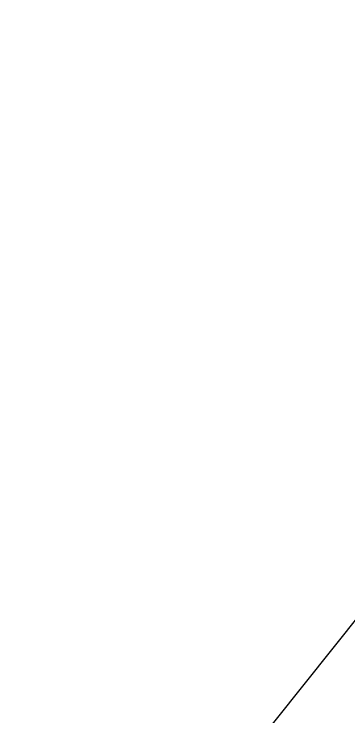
# Model space of a CAD drawing. Header units: millimetres. Extents: x -7937 to 19259, y -19600 to 24975.
# Drawn here: x -7210 to -1263, y 12487 to 24975 of the extents above; entities that cross this region are included whole.
import ezdxf
from ezdxf.enums import TextEntityAlignment as Align

# ---------------------------------------------------------------- set-up
doc = ezdxf.new("R2010")
doc.units = ezdxf.units.MM
doc.layers.add('Техника. Кран LR 1400-2', color=250, linetype='Continuous')
doc.styles.get("Standard").update_dxf_attribs({"font": ''})
doc.styles.get('Standard').set_extended_font_data('Mipgost')

# ---------------------------------------------------------------- blocks, each defined once
blk = doc.blocks.new('*U258')
at = {"color": 0, "linetype": 'ByBlock', "lineweight": -2, "transparency": 16777216}
blk.add_lwpolyline([(-7210, 6607), (5126, 22074)], dxfattribs=at)
at = {"layer": 'Defpoints', "color": 0, "linetype": 'ByBlock', "lineweight": -2, "transparency": 16777216, "width": 0.8}
blk.add_attdef('МАРКА', text='', height=250, dxfattribs=at).set_placement((-2374, 2509), align=Align.MIDDLE_CENTER)

msp = doc.modelspace()

# ---------------------------------------------------------------- block references
at = {"layer": 'Техника. Кран LR 1400-2', "transparency": 33554687}
msp.add_blockref('*U258', (0, 0), dxfattribs=at)

doc.saveas('drawing.dxf')
